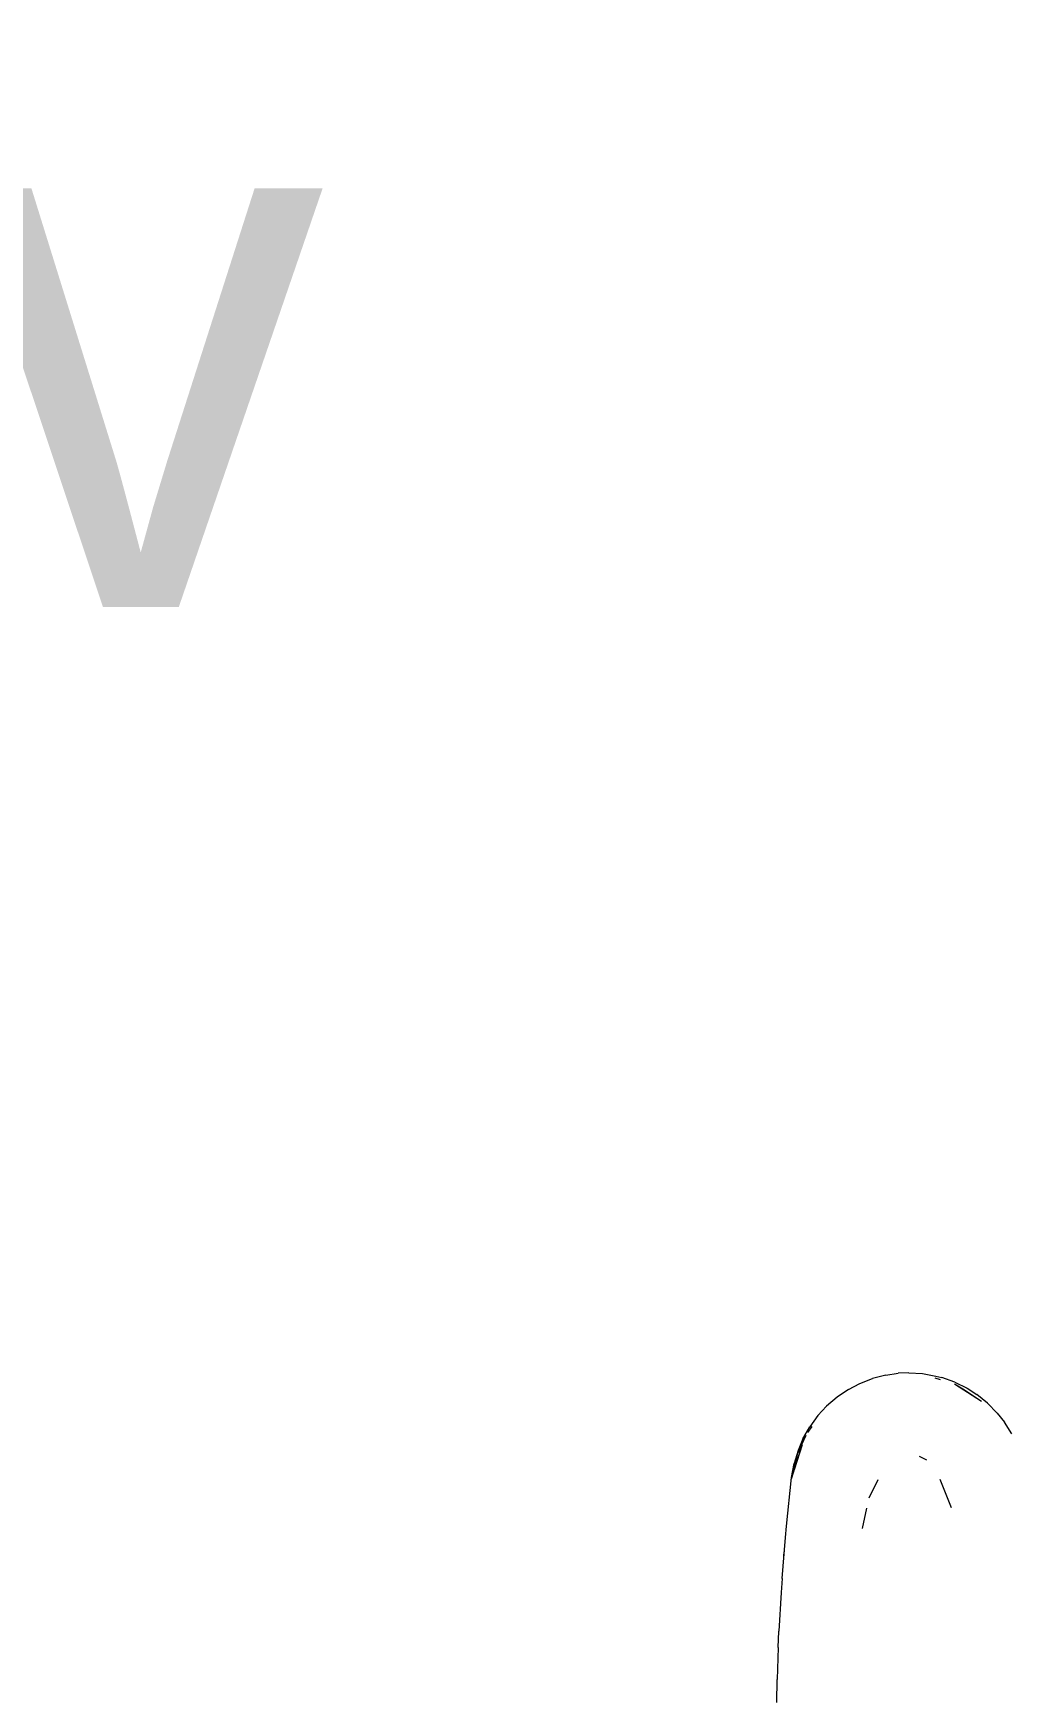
# Model space of a CAD drawing. Header units: millimetres. Extents: x 90978 to 295199, y -4084 to 97293.
# Drawn here: x 164994 to 165350, y 16151 to 16762 of the extents above; entities that cross this region are included whole.
import ezdxf

# ---------------------------------------------------------------- set-up
doc = ezdxf.new("R2010")
doc.units = ezdxf.units.MM
doc.header["$MEASUREMENT"] = 0
doc.layers.add('A-AREA-IDEN', color=7, linetype='CONTINUOUS', lineweight=9)
doc.layers.add('G-IMPT', color=8, linetype='CONTINUOUS', lineweight=9)
doc.styles.add('Century Gothic', font='GOTHIC.TTF', dxfattribs={"height": 200})

msp = doc.modelspace()

# ---------------------------------------------------------------- linework, layer by layer
at = {"layer": 'G-IMPT'}
for p, q in [((165296.85, 16267.18), (165301.56, 16269.01)), ((165306.43, 16270.27), (165301.56, 16269.01)), ((165306.43, 16270.27), (165310.94, 16270.92)), ((165314.79, 16271.09), (165310.94, 16270.92)), ((165314.79, 16271.09), (165319.83, 16270.79)), ((165319.83, 16270.79), (165324.78, 16269.91)), ((165326.47, 16268.55), (165324.44, 16269.17)), ((165324.78, 16269.91), (165326.91, 16269.35)), ((165331.68, 16267.64), (165326.91, 16269.35)), ((165292.69, 16264.99), (165288.52, 16262.16)), ((165292.69, 16264.99), (165296.85, 16267.18)), ((165331.58, 16266.99), (165335.26, 16264.83)), ((165331.58, 16266.99), (165341.53, 16260.67)), ((165331.68, 16267.64), (165336.19, 16265.4)), ((165335.26, 16264.83), (165341.53, 16260.67)), ((165336.19, 16265.4), (165339.74, 16263.13)), ((165343.71, 16259.94), (165339.74, 16263.13)), ((165281.52, 16255.4), (165284.69, 16258.83)), ((165288.52, 16262.16), (165284.69, 16258.83)), ((165343.71, 16259.94), (165347.26, 16256.34)), ((165276.01, 16246.87), (165278.52, 16251.31)), ((165279.22, 16251.35), (165277.62, 16249.25)), ((165281.52, 16255.4), (165278.52, 16251.31)), ((165347.26, 16256.34), (165349.88, 16253.03)), ((165352.61, 16248.71), (165349.88, 16253.03)), ((165271.84, 16232.21), (165275.67, 16244.67)), ((165275.67, 16244.67), (165272.76, 16235.53)), ((165273.88, 16241.18), (165277.13, 16248.19)), ((165276.01, 16246.87), (165274.2, 16242.63)), ((165273.88, 16241.18), (165271.97, 16232.78)), ((165274.2, 16242.63), (165272.73, 16237.77)), ((165318.62, 16240.48), (165320.84, 16239.46)), ((165320.84, 16239.46), (165321.29, 16239.16)), ((165269.93, 16214.8), (165271.84, 16232.73)), ((165271.84, 16232.73), (165272.73, 16237.77)), ((165271.84, 16232.21), (165272.76, 16235.53)), ((165303.41, 16231.84), (165300.15, 16225.06)), ((165330.51, 16221.51), (165326.36, 16231.94)), ((165297.81, 16214.01), (165299.38, 16221.45)), ((165269.59, 16210.67), (165269.93, 16214.8)), ((165268.34, 16195.61), (165269.59, 16210.67)), ((165268.99, 16203.8), (165269.16, 16205.47)), ((165268.34, 16195.61), (165268.01, 16190.53)), ((165268.01, 16190.53), (165267.2, 16176.39)), ((165266.95, 16170.36), (165267.2, 16176.39)), ((165266.95, 16170.36), (165266.56, 16158.6)), ((165266.81, 16165.48), (165266.7, 16163.54)), ((165266.7, 16163.54), (165266.69, 16162.04)), ((165266.4, 16150.19), (165266.56, 16158.6))]:
    msp.add_line(p, q, dxfattribs=at)

# ---------------------------------------------------------------- texts
at = {"layer": 'A-AREA-IDEN', "style": 'Century Gothic'}
msp.add_text('3 P Prof Serv', height=200, dxfattribs=at).set_placement((163510.35, 16551.88))

doc.saveas('drawing.dxf')
